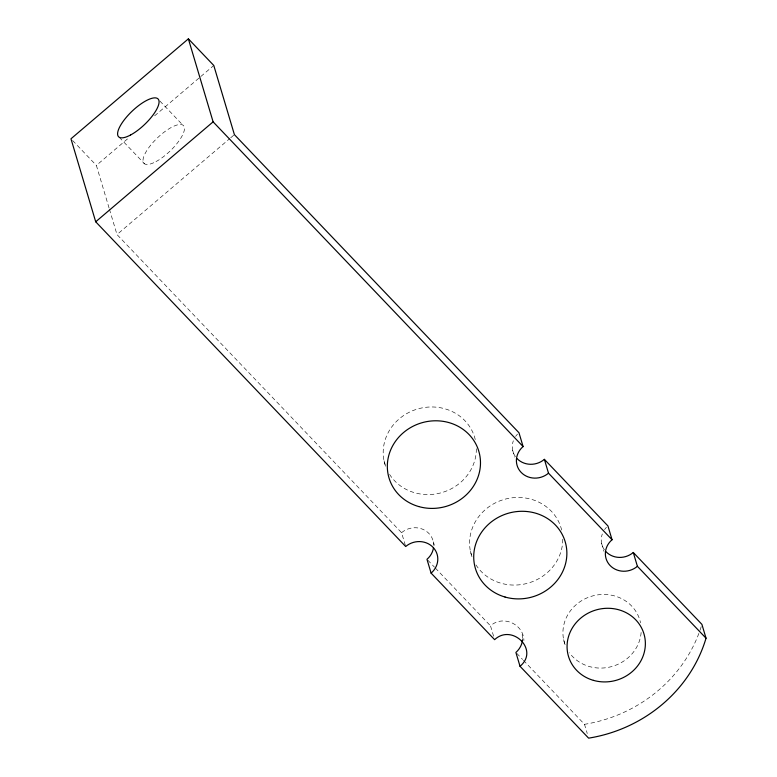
<?xml version="1.0" encoding="UTF-8"?>
<svg xmlns="http://www.w3.org/2000/svg" width="777" height="777" viewBox="0 0 777 777"><rect width="100%" height="100%" fill="white"/><g stroke="black" fill="none" stroke-linecap="round" stroke-linejoin="round"><path stroke-width="0.58" stroke-dasharray="3.88 2.91" d="M109.091 208.061L96.377 165.404L129.652 137.073M154.613 115.831L199.912 77.273M200.835 76.486L213.782 65.462M405.351 545.357L401.563 532.682L116.997 234.567L229.778 138.568M230.701 137.782L234.401 134.635M493.589 636.208L490.491 625.835C502.632 614.724 523.62 623.844 523.912 640.559M159.887 101.049L182.838 125.087M119.231 137.267L144.639 163.889M72.611 140.511L96.377 165.404M427.806 560.168L434.498 567.171M435.334 568.045L490.491 625.835M516.744 653.331L522.6 659.459M523.436 660.343L584.508 724.319L587.257 733.537M601.583 543.356L603.982 551.427M512.616 450.213L514.675 457.129M563.636 639.675L565.355 645.434A39.374 36.587 -16.6 0 1 591.579 596.231A39.374 36.587 -16.6 0 1 640.539 622.872M470.415 551.262L472.134 557.022M433.333 541.822L434.362 545.279M384.032 460.761L385.751 466.53M109.431 209.207L116.997 234.567M522.183 634.605L522.591 639.131M641.142 632.439A39.374 36.587 -16.6 0 1 611.975 666.491A39.374 36.587 -16.6 0 1 569.395 652.748M562.752 539.219A46.843 43.531 -16.6 0 1 528.515 583.003A46.843 43.531 -16.6 0 1 475.971 564.918M471.96 556.74A46.843 43.531 -16.6 0 1 503.817 499.524A46.843 43.531 -16.6 0 1 561.674 530.167M604.428 549.834A19.483 18.094 -16.6 0 1 602.301 533.935M604.564 529.603A19.483 18.094 -16.6 0 1 606.468 527.301M701.213 626.65A141.841 131.789 -16.6 0 1 699.29 632.293M698.873 633.41A141.841 131.789 -16.6 0 1 584.508 724.319M401.563 532.682A19.522 18.133 -16.6 0 1 422.397 529.118A19.522 18.133 -16.6 0 1 433.683 545.376M515.462 456.691A19.522 18.133 -16.6 0 1 513.335 440.763M515.607 436.421A19.522 18.133 -16.6 0 1 517.511 434.11M476.359 448.727A46.843 43.531 -16.6 0 1 442.123 492.511A46.843 43.531 -16.6 0 1 389.588 474.417M385.567 466.249A46.843 43.531 -16.6 0 1 417.424 409.032A46.843 43.531 -16.6 0 1 475.281 439.665M155.963 161.616A27.331 9.13 -43.7 0 0 184.285 127.001A27.331 9.13 -43.7 0 0 150.961 144.843A27.331 9.13 -43.7 0 0 155.963 161.616"/><path stroke-width="1.17" d="M522.562 639.724C522.086 644.648 519.609 649.193 515.899 652.457L520.027 666.287L588.626 738.15A141.841 131.789 -16.6 0 0 706.031 638.208L701.913 624.378L633.284 552.486A19.483 18.094 -16.6 0 1 605.953 551.67M520.027 666.287C539.694 650.058 512.053 623.222 494.619 639.665L431.099 573.125L426.971 559.294A19.522 18.133 -16.6 0 0 433.498 547.746M706.031 638.208L637.402 566.316A19.483 18.094 -16.6 0 1 610.081 565.501A19.483 18.094 -16.6 0 1 612.053 539.753L548.504 473.183A19.522 18.133 -16.6 0 1 521.124 472.367A19.522 18.133 -16.6 0 1 523.096 446.571L518.968 432.74L234.401 134.635L213.782 65.462L188.374 38.85L70.969 138.792L95.707 221.785L405.691 546.513A19.522 18.133 -16.6 0 1 433.071 547.329A19.522 18.133 -16.6 0 1 431.099 573.125M95.707 221.785L213.112 121.843L188.374 38.85M516.996 458.537A19.522 18.133 -16.6 0 0 544.376 459.353L607.925 525.922L612.053 539.753M213.112 121.843L523.096 446.571M633.284 552.486L637.402 566.316M544.376 459.353L548.504 473.183M130.555 135.004A27.331 9.13 -43.7 0 0 158.877 100.379A27.331 9.13 -43.7 0 0 125.553 118.23A27.331 9.13 -43.7 0 0 130.555 135.004M593.385 680.351A39.374 36.587 -16.6 0 0 644.667 636.703A39.374 36.587 -16.6 0 0 580.584 618.259A39.374 36.587 -16.6 0 0 593.385 680.351M505.031 597.027A46.843 43.531 -16.6 0 0 566.035 545.104A46.843 43.531 -16.6 0 0 489.801 523.154A46.843 43.531 -16.6 0 0 505.031 597.027M418.648 506.536A46.843 43.531 -16.6 0 0 479.652 454.603A46.843 43.531 -16.6 0 0 403.409 432.663A46.843 43.531 -16.6 0 0 418.648 506.536"/></g></svg>
